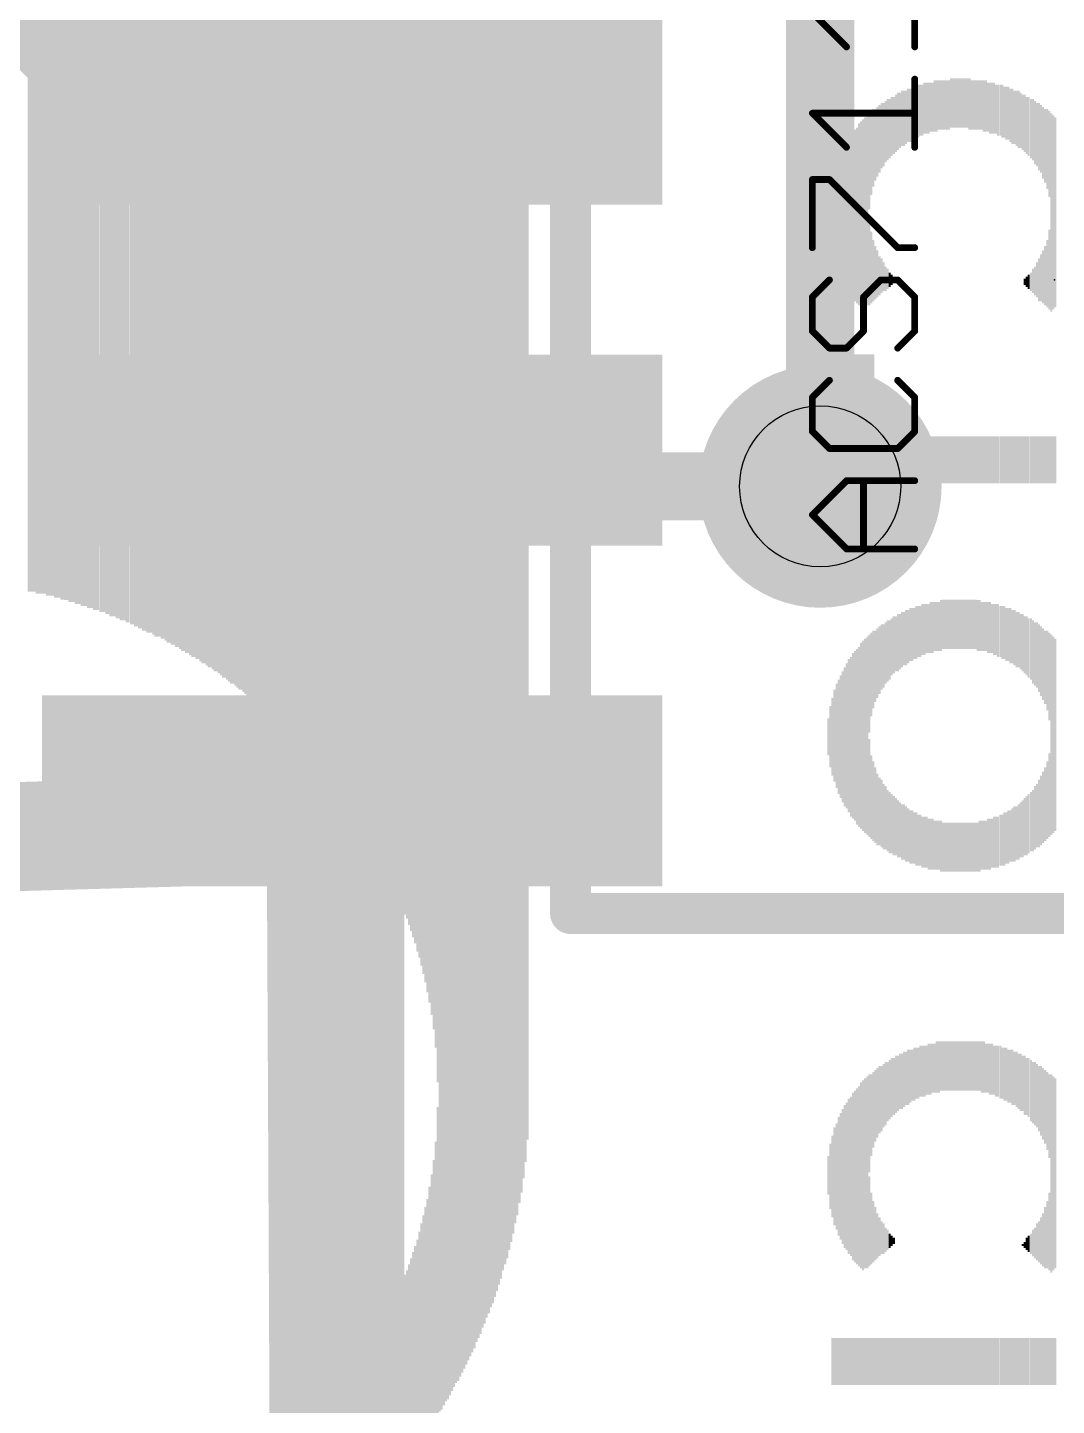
# Model space of a CAD drawing. Extents: x -7.5 to 53.1, y 33.1 to 75.6.
# Drawn here: x 35.02 to 38.85, y 43.56 to 48.7 of the extents above; entities that cross this region are included whole.
import ezdxf

# ---------------------------------------------------------------- set-up
doc = ezdxf.new("R2010")
doc.units = 0
for name, color, linetype in [('1', 22, 'CONTINUOUS'), ('16', 175, 'CONTINUOUS'), ('18', 82, 'CONTINUOUS'), ('21', 251, 'CONTINUOUS'), ('22', 2, 'CONTINUOUS'), ('23', 7, 'CONTINUOUS'), ('25', 253, 'CONTINUOUS'), ('29', 253, 'CONTINUOUS'), ('31', 253, 'CONTINUOUS'), ('44', 253, 'CONTINUOUS'), ('51', 53, 'CONTINUOUS')]:
    doc.layers.add(name, color=color, linetype=linetype)

# ---------------------------------------------------------------- blocks, each defined once
blk = doc.blocks.new('RECT')
blk.add_solid([(-0.5, -0.5), (0.5, -0.5), (-0.5, 0.5), (0.5, 0.5)])
blk = doc.blocks.new('ROUNDV')
at = {"const_width": 0.5}
blk.add_lwpolyline([(0, -0.25, 1), (0, 0.25, 1), (0, -0.25)], format="xyb", dxfattribs=at)

msp = doc.modelspace()

# ---------------------------------------------------------------- linework, layer by layer
at = {"layer": '1'}
for points, const_width in [([(36.297, 60.96), (36.297, 33.909)], 0.254), ([(35.56, 48.26), (34.62, 49.2)], 0.4064), ([(36.2298, 48.395), (36.0948, 48.26)], 0.4064), ([(36.0948, 48.26), (35.56, 48.26)], 0.4064), ([(36.3648, 46.99), (36.2298, 47.125)], 0.254), ([(37.973, 46.99), (36.3648, 46.99)], 0.254), ([(36.2298, 45.855), (36.2298, 45.72)], 0.4064), ([(36.2298, 45.855), (36.2218, 45.847)], 0.3048), ([(36.2298, 45.72), (31.75, 45.593)], 0.4064)]:
    msp.add_lwpolyline(points, dxfattribs=dict(at, const_width=const_width))
for points, const_width in [([(36.3016, 48.3232, 1), (36.158, 48.4668)], 0.2032), ([(35.56, 48.3616, 1), (35.56, 48.1584)], 0.2032), ([(35.4882, 48.1882, 1), (35.6318, 48.3318)], 0.2032), ([(36.023, 48.3318, 1), (36.1666, 48.1882)], 0.2032), ([(36.0948, 48.1584, 1), (36.0948, 48.3616)], 0.2032), ([(36.2747, 47.1699, 1), (36.1849, 47.0801)], 0.127), ([(36.3648, 47.0535, 1), (36.3648, 46.9265)], 0.127), ([(36.3199, 46.9451, 1), (36.4097, 47.0349)], 0.127), ([(37.973, 46.9265, 1), (37.973, 47.0535)], 0.127), ([(36.3314, 45.855, 1), (36.1282, 45.855)], 0.2032), ([(36.1679, 45.9009, 1), (36.2757, 45.7931)], 0.1524), ([(36.2837, 45.8011, 1), (36.1759, 45.9089)], 0.1524), ([(36.2327, 45.6184, 1), (36.2269, 45.8216)], 0.2032), ([(36.1282, 45.72, 1), (36.3314, 45.72)], 0.2032)]:
    msp.add_lwpolyline(points, format="xyb", dxfattribs=dict(at, const_width=const_width))
at = {"layer": '16'}
for points, const_width in [([(36.043, 60.779), (36.17, 33.982)], 0.4064), ([(37.973, 50.8), (37.973, 46.99)], 0.254)]:
    msp.add_lwpolyline(points, dxfattribs=dict(at, const_width=const_width))
at = {"layer": '16', "const_width": 0.127}
msp.add_lwpolyline([(37.9095, 46.99, 1), (38.0365, 46.99)], format="xyb", dxfattribs=at)
at = {"layer": '21', "const_width": 0.1524}
msp.add_lwpolyline([(37.043, 45.398), (40.649, 45.398)], dxfattribs=at)
at = {"layer": '21', "const_width": 0.0762}
msp.add_lwpolyline([(37.043, 45.4361, 1), (37.043, 45.3599)], format="xyb", dxfattribs=at)
at = {"layer": '23'}
msp.add_point((38.846, 47.76), dxfattribs=at)
at = {"layer": '25', "const_width": 0.0254}
for points in [[(38.3253, 48.6277), (38.3253, 48.8819)], [(38.0711, 48.6277), (37.944, 48.7548)], [(38.3253, 48.2535), (38.3253, 48.5077)], [(38.0711, 48.2535), (37.944, 48.3806)], [(37.944, 48.3806), (38.3253, 48.3806)], [(37.944, 47.8793), (37.944, 48.1335)], [(37.944, 48.1335), (38.0075, 48.1335)], [(38.0075, 48.1335), (38.2617, 47.8793)], [(38.2617, 47.8793), (38.3253, 47.8793)], [(38.0075, 47.7593), (37.944, 47.6958)], [(38.1346, 47.6958), (38.1982, 47.7593)], [(38.1982, 47.7593), (38.2617, 47.7593)], [(38.2617, 47.7593), (38.3253, 47.6958)], [(37.944, 47.6958), (37.944, 47.5687)], [(38.1346, 47.5687), (38.1346, 47.6958)], [(38.3253, 47.6958), (38.3253, 47.5687)], [(37.944, 47.5687), (38.0075, 47.5051)], [(38.0711, 47.5051), (38.1346, 47.5687)], [(38.3253, 47.5687), (38.2617, 47.5051)], [(38.0075, 47.5051), (38.0711, 47.5051)], [(38.0075, 47.3851), (37.944, 47.3216)], [(38.3253, 47.3216), (38.2617, 47.3851)], [(37.944, 47.3216), (37.944, 47.1945)], [(38.3253, 47.1945), (38.3253, 47.3216)], [(37.944, 47.1945), (38.0075, 47.1309)], [(38.2617, 47.1309), (38.3253, 47.1945)], [(38.0075, 47.1309), (38.2617, 47.1309)], [(37.944, 46.8838), (38.0711, 47.0109)], [(38.0711, 47.0109), (38.3253, 47.0109)], [(38.1346, 46.7567), (38.1346, 47.0109)], [(38.0711, 46.7567), (37.944, 46.8838)], [(38.3253, 46.7567), (38.0711, 46.7567)]]:
    msp.add_lwpolyline(points, dxfattribs=at)
at = {"layer": '25', "const_width": 0.0127}
for points in [[(38.0666, 48.6232, 1), (38.0756, 48.6322)], [(38.319, 48.6277, 1), (38.3316, 48.6277)], [(38.3316, 48.5077, 1), (38.319, 48.5077)], [(37.9485, 48.3851, 1), (37.9395, 48.3761)], [(37.944, 48.387, 1), (37.944, 48.3743)], [(38.3253, 48.3743, 1), (38.3253, 48.387)], [(38.0666, 48.249, 1), (38.0756, 48.258)], [(38.319, 48.2535, 1), (38.3316, 48.2535)], [(37.9503, 48.1335, 1), (37.9376, 48.1335)], [(37.944, 48.1399, 1), (37.944, 48.1272)], [(38.012, 48.138, 1), (38.003, 48.129)], [(38.0075, 48.1272, 1), (38.0075, 48.1399)], [(37.9376, 47.8793, 1), (37.9503, 47.8793)], [(38.2617, 47.8857, 1), (38.2617, 47.873)], [(38.2573, 47.8748, 1), (38.2662, 47.8838)], [(38.3253, 47.873, 1), (38.3253, 47.8857)], [(38.012, 47.7548, 1), (38.003, 47.7638)], [(38.1982, 47.7657, 1), (38.1982, 47.753)], [(38.2027, 47.7548, 1), (38.1937, 47.7638)], [(38.2662, 47.7638, 1), (38.2573, 47.7548)], [(38.2617, 47.753, 1), (38.2617, 47.7657)], [(37.9503, 47.6958, 1), (37.9376, 47.6958)], [(37.9395, 47.7003, 1), (37.9485, 47.6913)], [(38.1301, 47.7003, 1), (38.1391, 47.6913)], [(38.141, 47.6958, 1), (38.1283, 47.6958)], [(38.3316, 47.6958, 1), (38.319, 47.6958)], [(38.3208, 47.6913, 1), (38.3298, 47.7003)], [(37.9485, 47.5732, 1), (37.9395, 47.5642)], [(37.9376, 47.5687, 1), (37.9503, 47.5687)], [(38.1283, 47.5687, 1), (38.141, 47.5687)], [(38.1391, 47.5642, 1), (38.1301, 47.5732)], [(38.319, 47.5687, 1), (38.3316, 47.5687)], [(38.3298, 47.5642, 1), (38.3208, 47.5732)], [(38.0075, 47.5115, 1), (38.0075, 47.4988)], [(38.003, 47.5006, 1), (38.012, 47.5096)], [(38.0666, 47.5096, 1), (38.0756, 47.5006)], [(38.0711, 47.4988, 1), (38.0711, 47.5115)], [(38.2573, 47.5096, 1), (38.2662, 47.5006)], [(38.012, 47.3806, 1), (38.003, 47.3896)], [(38.2662, 47.3896, 1), (38.2573, 47.3806)], [(37.9503, 47.3216, 1), (37.9376, 47.3216)], [(37.9395, 47.3261, 1), (37.9485, 47.3171)], [(38.3316, 47.3216, 1), (38.319, 47.3216)], [(38.3208, 47.3171, 1), (38.3298, 47.3261)], [(37.9485, 47.1989, 1), (37.9395, 47.19)], [(37.9376, 47.1945, 1), (37.9503, 47.1945)], [(38.319, 47.1945, 1), (38.3316, 47.1945)], [(38.3298, 47.19, 1), (38.3208, 47.1989)], [(38.0075, 47.1373, 1), (38.0075, 47.1246)], [(38.003, 47.1264, 1), (38.012, 47.1354)], [(38.2573, 47.1354, 1), (38.2662, 47.1264)], [(38.2617, 47.1246, 1), (38.2617, 47.1373)], [(38.0711, 47.0173, 1), (38.0711, 47.0046)], [(38.0756, 47.0064, 1), (38.0666, 47.0154)], [(38.141, 47.0109, 1), (38.1283, 47.0109)], [(38.3253, 47.0046, 1), (38.3253, 47.0173)], [(37.9485, 46.8883, 1), (37.9395, 46.8793)], [(37.9395, 46.8883, 1), (37.9485, 46.8793)], [(38.0711, 46.763, 1), (38.0711, 46.7504)], [(38.0666, 46.7522, 1), (38.0756, 46.7612)], [(38.1283, 46.7567, 1), (38.141, 46.7567)], [(38.3253, 46.7504, 1), (38.3253, 46.763)]]:
    msp.add_lwpolyline(points, format="xyb", dxfattribs=at)
at = {"layer": '44'}
msp.add_circle((37.973, 46.99), 0.3, dxfattribs=at)
at = {"layer": '51', "const_width": 0.1524}
msp.add_lwpolyline([(37.043, 50.122), (37.043, 45.398)], dxfattribs=at)
at = {"layer": '51', "const_width": 0.0762}
msp.add_lwpolyline([(37.0049, 45.398, 1), (37.0811, 45.398)], format="xyb", dxfattribs=at)

# ---------------------------------------------------------------- block references
at = {"layer": '1', "xscale": 0.6096, "yscale": 2.2098, "rotation": 90}
for p in [(36.2298, 48.395), (36.2298, 47.125), (36.2298, 45.855)]:
    msp.add_blockref('RECT', p, dxfattribs=at)
at = {"layer": '18', "xscale": 0.9048, "yscale": 0.9048}
msp.add_blockref('ROUNDV', (37.973, 46.99), dxfattribs=at)
msp.add_blockref('ROUNDV', (37.973, 46.99), dxfattribs=at)
at = {"layer": '22', "yscale": 0.0076, "rotation": 270}
for p, xscale in [((35.0241, 50.198), 7.2009), ((35.0317, 50.198), 7.2009), ((35.0393, 50.198), 7.2009), ((35.0469, 50.198), 7.2009), ((35.0545, 50.1904), 7.2009), ((35.0622, 50.1904), 7.2009), ((35.0698, 50.1904), 7.2009), ((35.0774, 50.1904), 7.2009), ((35.085, 50.1904), 7.2009), ((35.0926, 50.1828), 7.2009), ((35.1003, 50.1828), 7.2009), ((35.1079, 50.1828), 7.2009), ((35.1155, 50.1828), 7.2009), ((35.1231, 50.1752), 7.2009), ((35.1307, 50.1752), 7.2009), ((35.1384, 50.1752), 7.2009), ((35.146, 50.1714), 7.2085), ((35.1536, 50.1714), 7.2085), ((35.1612, 50.1675), 7.2009), ((35.1688, 50.1675), 7.2009), ((35.1765, 50.1637), 7.2085), ((35.1841, 50.1637), 7.2085), ((35.1917, 50.1599), 7.2009), ((35.1993, 50.1561), 7.2085), ((35.2069, 50.1561), 7.2085), ((35.2146, 50.1561), 7.2085), ((35.2222, 50.1485), 7.2085), ((35.2298, 50.1485), 7.2085), ((35.2374, 50.1485), 7.2085), ((35.245, 50.1409), 7.2085), ((35.2527, 50.1409), 7.2085), ((35.2603, 50.1409), 7.2085), ((35.2679, 50.1371), 7.2161), ((35.2755, 50.1333), 7.2085), ((35.2831, 50.1333), 7.2085), ((35.2908, 50.1294), 7.2161), ((35.2984, 50.1256), 7.2085), ((35.306, 50.1256), 7.2085), ((35.3136, 50.1218), 7.2161), ((35.3212, 50.118), 7.2085), ((35.3289, 50.1142), 7.2161), ((35.3365, 50.1142), 7.2161), ((35.3441, 50.1104), 7.2085), ((35.3517, 50.1066), 7.2161), ((35.3593, 50.1066), 7.2161), ((35.367, 50.099), 7.2161), ((35.3746, 50.099), 7.2161), ((35.3822, 50.099), 7.2161), ((35.3898, 50.0913), 7.2161), ((35.3974, 50.0913), 7.2161), ((35.4051, 50.0875), 7.2238), ((35.4127, 50.0837), 7.2161), ((35.4203, 50.0799), 7.2238), ((35.4279, 50.0799), 7.2238), ((35.4355, 50.0723), 7.2238), ((35.4432, 50.0723), 7.2238), ((35.4508, 50.0647), 7.2238), ((35.4584, 50.0647), 7.2238), ((35.466, 50.0609), 7.2314), ((35.4736, 50.0571), 7.2238), ((35.4813, 50.0571), 7.2238), ((35.4889, 50.0494), 7.2238), ((35.4965, 50.0456), 7.2314), ((35.5041, 50.0418), 7.2238), ((35.5117, 50.0418), 7.2238), ((35.5194, 50.038), 7.2314), ((35.527, 50.0342), 7.2238), ((35.5346, 50.0304), 7.2314), ((35.5422, 50.0228), 7.2314), ((35.5498, 50.0228), 7.2314), ((35.5575, 50.0151), 7.2314), ((35.5651, 50.0151), 7.2314), ((35.5727, 50.0113), 7.239), ((35.5803, 50.0075), 7.2314), ((35.5879, 50.0037), 7.239), ((35.5956, 49.9961), 7.239), ((35.6032, 49.9961), 7.239), ((35.6108, 49.9885), 7.239), ((35.6184, 49.9885), 7.239), ((35.626, 49.9809), 7.239), ((35.6337, 49.977), 7.2466), ((35.6413, 49.9732), 7.239), ((35.6489, 49.9694), 7.2466), ((35.6565, 49.9656), 7.239), ((35.6641, 49.9618), 7.2466), ((35.6718, 49.9542), 7.2466), ((35.6794, 49.9542), 7.2466), ((35.687, 49.9466), 7.2466), ((35.6946, 49.9428), 7.2542), ((35.7022, 49.9389), 7.2466), ((35.7099, 49.9313), 7.2466), ((35.7175, 49.9275), 7.2542), ((35.7251, 49.9237), 7.2466), ((35.7327, 49.9199), 7.2542), ((35.7403, 49.9123), 7.2542), ((35.748, 49.9085), 7.2619), ((35.7556, 49.9047), 7.2542), ((35.7632, 49.897), 7.2542), ((35.7708, 49.8932), 7.2619), ((35.7784, 49.8856), 7.2619), ((35.7861, 49.8856), 7.2619), ((35.7937, 49.878), 7.2619), ((35.8013, 49.8704), 7.2619), ((35.8089, 49.8666), 7.2695), ((35.8165, 49.8627), 7.2619), ((35.8242, 49.8589), 7.2695), ((35.8318, 49.8513), 7.2695), ((35.8394, 49.8437), 7.2695), ((35.847, 49.8399), 7.2771), ((35.8546, 49.8361), 7.2695), ((35.8623, 49.8285), 7.2695), ((35.8699, 49.8246), 7.2771), ((35.8775, 49.817), 7.2771), ((35.8851, 49.8094), 7.2771), ((35.8927, 49.8056), 7.2847), ((35.9004, 49.798), 7.2847), ((35.908, 49.7942), 7.2771), ((35.9156, 49.7904), 7.2847), ((35.9232, 49.7827), 7.2847), ((35.9308, 49.7751), 7.2847), ((35.9385, 49.7713), 7.2923), ((35.9461, 49.7637), 7.2923), ((35.9537, 49.7561), 7.2923), ((35.9613, 49.7523), 7.3), ((35.9689, 49.7446), 7.3), ((35.9766, 49.737), 7.3), ((35.9842, 49.7294), 7.3), ((35.9918, 49.7218), 7.3), ((35.9994, 49.718), 7.3076), ((36.007, 49.7103), 7.3076), ((36.0147, 49.7027), 7.3076), ((36.0223, 49.6951), 7.3076), ((36.0299, 49.6913), 7.3152), ((36.0375, 49.6837), 7.3152), ((36.0451, 49.6761), 7.3152), ((36.0528, 49.6684), 7.3152), ((36.0604, 49.6608), 7.3152), ((36.068, 49.6532), 7.3304), ((36.0756, 49.6456), 7.3304), ((36.0832, 49.638), 7.3304), ((36.0909, 49.6303), 7.3304), ((36.0985, 49.6227), 7.3304), ((36.1061, 49.6113), 7.3381), ((36.1137, 49.6037), 7.3381), ((36.1213, 49.5999), 7.3457), ((36.129, 49.5922), 7.3457), ((36.1366, 49.5846), 7.3457), ((36.1442, 49.5732), 7.3533), ((36.1518, 49.5656), 7.3533), ((36.1594, 49.5579), 7.3533), ((36.1671, 49.5465), 7.3609), ((36.1747, 49.5389), 7.3609), ((36.1823, 49.5313), 7.3609), ((36.1899, 49.5198), 7.3685), ((36.1975, 49.5122), 7.3685), ((36.2052, 49.5046), 7.3685), ((36.2128, 49.4932), 7.3762), ((36.2204, 49.4856), 7.3762), ((36.228, 49.4741), 7.3838), ((36.2356, 49.4665), 7.3838), ((36.2433, 49.4551), 7.3914), ((36.2509, 49.4475), 7.3914), ((36.2585, 49.436), 7.399), ((36.2661, 49.4246), 7.4066), ((36.2737, 49.417), 7.4066), ((36.2814, 49.4055), 7.4143), ((36.289, 49.3941), 7.4219), ((36.2966, 49.3865), 7.4219), ((36.3042, 49.3751), 7.4295), ((36.3118, 49.3636), 7.4371), ((36.3195, 49.3522), 7.4447), ((36.3271, 49.337), 7.4447), ((36.3347, 49.3255), 7.4524), ((36.3423, 49.3179), 7.4524), ((36.3499, 49.3027), 7.4676), ((36.3576, 49.2912), 7.4752), ((36.3652, 49.2798), 7.4828), ((36.3728, 49.2646), 7.4828), ((36.3804, 49.2531), 7.4905), ((36.388, 49.2417), 7.4981), ((36.3957, 49.2265), 7.5133), ((36.4033, 49.2112), 7.5133), ((36.4109, 49.1998), 7.5209), ((36.4185, 49.1846), 7.5362), ((36.4261, 49.1693), 7.5514), ((36.4338, 49.1541), 7.5514), ((36.4414, 49.1388), 7.5667), ((36.449, 49.1236), 7.5819), ((36.4566, 49.1046), 7.5895), ((36.4642, 49.0893), 7.6048), ((36.4719, 49.0665), 7.62), ((36.4795, 49.0512), 7.6352), ((36.4871, 49.0284), 7.6505), ((36.4947, 49.0093), 7.6733), ((36.5023, 48.9903), 7.6962), ((36.51, 48.9636), 7.7191), ((36.5176, 48.9407), 7.7495), ((36.5252, 48.9102), 7.78), ((36.5328, 48.876), 7.8181), ((36.5404, 48.8379), 7.8791), ((36.5481, 48.7655), 7.9934), ((36.5557, 48.1482), 9.2126), ((36.5633, 48.1444), 9.1897), ((36.5709, 48.1482), 9.1669), ((36.5785, 48.1482), 9.1364), ((36.5862, 48.1444), 9.1135), ((36.5938, 48.1444), 9.083), ((36.6014, 48.1444), 9.0526), ((36.609, 48.1482), 9.0297), ((36.6166, 48.1482), 8.9992), ((36.6243, 48.1444), 8.9764), ((36.6319, 48.1444), 8.9459), ((36.6395, 48.1444), 8.9154), ((36.6471, 48.1444), 8.8849), ((36.6547, 48.1444), 8.8544), ((36.6624, 48.1444), 8.824), ((36.67, 48.1444), 8.7935), ((36.6776, 48.1444), 8.763), ((36.6852, 48.1444), 8.7325), ((36.6928, 48.1482), 8.6944), ((36.7005, 48.1444), 8.6563), ((36.7081, 48.1444), 8.6258), ((36.7157, 48.1482), 8.5877), ((36.7233, 48.1444), 8.5496), ((36.7309, 48.1482), 8.5115), ((36.7386, 48.1444), 8.4734), ((36.7462, 48.1444), 8.4277), ((36.7538, 48.1444), 8.3972), ((36.7614, 48.1444), 8.3515), ((36.769, 48.1444), 8.3058), ((36.7767, 48.1444), 8.2601), ((36.7843, 48.1444), 8.2144), ((36.7919, 48.1482), 8.161), ((36.7995, 48.1444), 8.1077), ((36.8071, 48.1444), 8.062), ((36.8148, 48.1444), 8.001), ((36.8224, 48.1444), 7.94), ((36.83, 48.1444), 7.8791), ((36.8376, 48.1444), 7.8029), ((36.8452, 48.1406), 7.7343), ((36.8529, 48.1444), 7.6505), ((36.8605, 48.1406), 7.5667), ((36.8681, 48.1406), 7.46), ((36.8757, 48.1368), 7.3304), ((36.8833, 48.133), 7.1552), ((38.3159, 48.3807), 0.1981), ((38.3235, 48.3807), 0.1981), ((38.3311, 48.3845), 0.1905), ((38.3388, 48.3883), 0.1981), ((38.3464, 48.3921), 0.1905), ((38.354, 48.3921), 0.1905), ((38.3616, 48.3997), 0.1905), ((38.3692, 48.3997), 0.1905), ((38.3769, 48.3997), 0.1905), ((38.3845, 48.4035), 0.1829), ((38.3921, 48.4035), 0.1829), ((38.3997, 48.4073), 0.1905), ((38.4073, 48.4073), 0.1905), ((38.415, 48.4111), 0.1829), ((38.4226, 48.4111), 0.1829), ((38.4302, 48.4111), 0.1829), ((38.4378, 48.4111), 0.1829), ((38.4454, 48.4111), 0.1829), ((38.4531, 48.4111), 0.1829), ((38.4607, 48.4188), 0.1829), ((38.4683, 48.4188), 0.1829), ((38.4759, 48.4188), 0.1829), ((38.4835, 48.4188), 0.1829), ((38.4912, 48.4188), 0.1829), ((38.4988, 48.4188), 0.1829), ((38.5064, 48.4188), 0.1829), ((38.514, 48.4188), 0.1829), ((38.5216, 48.4188), 0.1829), ((38.5293, 48.4149), 0.1905), ((38.5369, 48.4111), 0.1829), ((38.5445, 48.4111), 0.1829), ((38.5521, 48.4111), 0.1829), ((38.5597, 48.4111), 0.1829), ((38.5674, 48.4111), 0.1829), ((38.575, 48.4111), 0.1829), ((38.5826, 48.4073), 0.1905), ((38.5902, 48.4073), 0.1905), ((38.5978, 48.4035), 0.1829), ((38.6055, 48.3997), 0.1905), ((38.6131, 48.3997), 0.1905), ((38.6207, 48.3997), 0.1905), ((38.6283, 48.3959), 0.1829), ((38.6359, 48.3921), 0.1905), ((38.6436, 48.3921), 0.1905), ((38.6512, 48.3883), 0.1981), ((38.6588, 48.3845), 0.1905), ((38.6664, 48.3807), 0.1981), ((38.674, 48.3807), 0.1981), ((38.2168, 48.3121), 0.2286), ((38.2245, 48.3197), 0.2286), ((38.2321, 48.3235), 0.221), ((38.2397, 48.3311), 0.221), ((38.2473, 48.3349), 0.2134), ((38.2549, 48.3426), 0.2134), ((38.2626, 48.3502), 0.2134), ((38.2702, 48.354), 0.2057), ((38.2778, 48.3616), 0.2057), ((38.2854, 48.3616), 0.2057), ((38.293, 48.3654), 0.1981), ((38.3007, 48.373), 0.1981), ((38.3083, 48.373), 0.1981), ((38.6817, 48.373), 0.1981), ((38.6893, 48.3692), 0.2057), ((38.6969, 48.3654), 0.1981), ((38.7045, 48.3616), 0.2057), ((38.7121, 48.3578), 0.2134), ((38.7198, 48.354), 0.2057), ((38.7274, 48.3464), 0.2057), ((38.735, 48.3426), 0.2134), ((38.7426, 48.3349), 0.2134), ((38.7502, 48.3311), 0.221), ((38.7579, 48.3235), 0.221), ((38.7655, 48.3197), 0.2286), ((38.7731, 48.3083), 0.2362), ((38.1483, 48.0187), 0.7087), ((38.1559, 48.2016), 0.3581), ((38.1635, 48.2321), 0.3124), ((38.1711, 48.2511), 0.2896), ((38.1787, 48.2625), 0.2667), ((38.1864, 48.274), 0.2591), ((38.194, 48.2854), 0.2515), ((38.2016, 48.2968), 0.2438), ((38.2092, 48.3006), 0.2362), ((38.7807, 48.3006), 0.2362), ((38.7883, 48.293), 0.2515), ((38.796, 48.2854), 0.2515), ((38.8036, 48.2702), 0.2667), ((38.8112, 48.2587), 0.2743), ((38.8188, 48.2473), 0.2972), ((38.8264, 48.2283), 0.32), ((38.8341, 48.0111), 0.7391), ((38.8417, 48.0111), 0.7239), ((38.1102, 47.9997), 0.6553), ((38.1178, 48.0035), 0.6782), ((38.1254, 48.0035), 0.6934), ((38.133, 48.0035), 0.7087), ((38.1406, 48.0111), 0.7087), ((38.8493, 48.0111), 0.7087), ((38.0721, 47.9997), 0.5486), ((38.0797, 47.9997), 0.5791), ((38.0873, 47.9997), 0.5944), ((38.0949, 48.0035), 0.6172), ((38.1025, 47.9997), 0.6401), ((38.0416, 48.0035), 0.4343), ((38.0492, 47.9997), 0.4724), ((38.0568, 47.9997), 0.5029), ((38.0644, 48.0035), 0.5258), ((38.0263, 48.0035), 0.3581), ((38.034, 47.9997), 0.3962), ((38.0111, 47.9997), 0.2438), ((38.0187, 47.9997), 0.3048), ((38.0035, 48.0035), 0.1448), ((38.1559, 47.832), 0.3353), ((38.1635, 47.8053), 0.2667), ((38.8264, 47.7977), 0.2972), ((38.1711, 47.7939), 0.2286), ((38.1787, 47.7863), 0.1981), ((38.1864, 47.7825), 0.1753), ((38.8036, 47.7711), 0.1981), ((38.8112, 47.7749), 0.221), ((38.8188, 47.7825), 0.2515), ((38.194, 47.7749), 0.1448), ((38.2016, 47.7749), 0.1295), ((38.2092, 47.7711), 0.1067), ((38.2168, 47.7634), 0.0914), ((38.7731, 47.7558), 0.1067), ((38.7807, 47.7596), 0.1295), ((38.7883, 47.7596), 0.16), ((38.796, 47.7672), 0.1753), ((38.2245, 47.7634), 0.0762), ((38.2321, 47.7596), 0.0533), ((38.2397, 47.7596), 0.0381), ((38.2473, 47.7596), 0.0229), ((38.2549, 47.7596), 0.0076), ((38.735, 47.752), 0.0229), ((38.7426, 47.752), 0.0381), ((38.7502, 47.752), 0.0533), ((38.7579, 47.752), 0.0686), ((38.7655, 47.7558), 0.0914), ((38.0187, 47.0891), 0.7849), ((38.0263, 47.0891), 0.7849), ((38.034, 47.0891), 0.7849), ((38.0416, 47.0891), 0.7849), ((38.0492, 47.0891), 0.7849), ((38.0568, 47.0891), 0.7849), ((38.0644, 47.0891), 0.7849), ((38.0721, 47.0891), 0.7849), ((38.0797, 47.0891), 0.7849), ((38.0873, 47.0891), 0.7849), ((38.0949, 47.0891), 0.7849), ((38.1025, 47.0891), 0.7849), ((38.1102, 47.0891), 0.7849), ((38.1178, 47.0891), 0.7849), ((38.1254, 47.0891), 0.7849), ((38.133, 47.0891), 0.7849), ((38.1406, 47.0891), 0.7849), ((38.1483, 47.0891), 0.7849), ((38.1559, 47.0891), 0.7849), ((38.1635, 47.0891), 0.7849), ((38.1711, 47.0891), 0.7849), ((38.1787, 47.0891), 0.1753), ((38.1864, 47.0891), 0.1753), ((38.194, 47.0891), 0.1753), ((38.2016, 47.0891), 0.1753), ((38.2092, 47.0891), 0.1753), ((38.2168, 47.0891), 0.1753), ((38.2245, 47.0891), 0.1753), ((38.2321, 47.0891), 0.1753), ((38.2397, 47.0891), 0.1753), ((38.2473, 47.0891), 0.1753), ((38.2549, 47.0891), 0.1753), ((38.2626, 47.0891), 0.1753), ((38.2702, 47.0891), 0.1753), ((38.2778, 47.0891), 0.1753), ((38.2854, 47.0891), 0.1753), ((38.293, 47.0891), 0.1753), ((38.3007, 47.0891), 0.1753), ((38.3083, 47.0891), 0.1753), ((38.3159, 47.0891), 0.1753), ((38.3235, 47.0891), 0.1753), ((38.3311, 47.0891), 0.1753), ((38.3388, 47.0891), 0.1753), ((38.3464, 47.0891), 0.1753), ((38.354, 47.0891), 0.1753), ((38.3616, 47.0891), 0.1753), ((38.3692, 47.0891), 0.1753), ((38.3769, 47.0891), 0.1753), ((38.3845, 47.0891), 0.1753), ((38.3921, 47.0891), 0.1753), ((38.3997, 47.0891), 0.1753), ((38.4073, 47.0891), 0.1753), ((38.415, 47.0891), 0.1753), ((38.4226, 47.0891), 0.1753), ((38.4302, 47.0891), 0.1753), ((38.4378, 47.0891), 0.1753), ((38.4454, 47.0891), 0.1753), ((38.4531, 47.0891), 0.1753), ((38.4607, 47.0891), 0.1753), ((38.4683, 47.0891), 0.1753), ((38.4759, 47.0891), 0.1753), ((38.4835, 47.0891), 0.1753), ((38.4912, 47.0891), 0.1753), ((38.4988, 47.0891), 0.1753), ((38.5064, 47.0891), 0.1753), ((38.514, 47.0891), 0.1753), ((38.5216, 47.0891), 0.1753), ((38.5293, 47.0891), 0.1753), ((38.5369, 47.0891), 0.1753), ((38.5445, 47.0891), 0.1753), ((38.5521, 47.0891), 0.1753), ((38.5597, 47.0891), 0.1753), ((38.5674, 47.0891), 0.1753), ((38.575, 47.0891), 0.1753), ((38.5826, 47.0891), 0.1753), ((38.5902, 47.0891), 0.1753), ((38.5978, 47.0891), 0.1753), ((38.6055, 47.0891), 0.1753), ((38.6131, 47.0891), 0.1753), ((38.6207, 47.0891), 0.1753), ((38.6283, 47.0891), 0.1753), ((38.6359, 47.0891), 0.1753), ((38.6436, 47.0891), 0.1753), ((38.6512, 47.0891), 0.1753), ((38.6588, 47.0891), 0.1753), ((38.6664, 47.0891), 0.1753), ((38.674, 47.0891), 0.1753), ((38.6817, 47.0891), 0.1753), ((38.6893, 47.0891), 0.1753), ((38.6969, 47.0891), 0.1753), ((38.7045, 47.0891), 0.1753), ((38.7121, 47.0891), 0.1753), ((38.7198, 47.0891), 0.1753), ((38.7274, 47.0891), 0.1753), ((38.735, 47.0891), 0.1753), ((38.7426, 47.0891), 0.1753), ((38.7502, 47.0891), 0.1753), ((38.7579, 47.0891), 0.1753), ((38.7655, 47.0891), 0.1753), ((38.7731, 47.0891), 0.1753), ((38.7807, 47.0891), 0.1753), ((38.7883, 47.0891), 0.1753), ((38.796, 47.0891), 0.1753), ((38.8036, 47.0891), 0.1753), ((38.8112, 47.0891), 0.1753), ((38.8188, 47.0891), 0.1753), ((38.8264, 47.0891), 0.1753), ((38.8341, 47.0891), 0.1753), ((38.8417, 47.0891), 0.1753), ((38.8493, 47.0891), 0.1753), ((38.293, 46.4261), 0.2057), ((38.3007, 46.4299), 0.1981), ((38.3083, 46.4376), 0.1981), ((38.3159, 46.4376), 0.1981), ((38.3235, 46.4414), 0.1905), ((38.3311, 46.4452), 0.1981), ((38.3388, 46.449), 0.1905), ((38.3464, 46.449), 0.1905), ((38.354, 46.4566), 0.1905), ((38.3616, 46.4566), 0.1905), ((38.3692, 46.4604), 0.1829), ((38.3769, 46.4604), 0.1829), ((38.3845, 46.4642), 0.1905), ((38.3921, 46.4642), 0.1905), ((38.3997, 46.468), 0.1829), ((38.4073, 46.468), 0.1829), ((38.415, 46.468), 0.1829), ((38.4226, 46.4718), 0.1905), ((38.4302, 46.4757), 0.1829), ((38.4378, 46.4757), 0.1829), ((38.4454, 46.4757), 0.1829), ((38.4531, 46.4757), 0.1829), ((38.4607, 46.4757), 0.1829), ((38.4683, 46.4757), 0.1829), ((38.4759, 46.4757), 0.1829), ((38.4835, 46.4757), 0.1829), ((38.4912, 46.4757), 0.1829), ((38.4988, 46.4757), 0.1829), ((38.5064, 46.4757), 0.1829), ((38.514, 46.4757), 0.1829), ((38.5216, 46.4757), 0.1829), ((38.5293, 46.4757), 0.1829), ((38.5369, 46.4757), 0.1829), ((38.5445, 46.4757), 0.1829), ((38.5521, 46.4757), 0.1829), ((38.5597, 46.4718), 0.1905), ((38.5674, 46.4718), 0.1905), ((38.575, 46.468), 0.1829), ((38.5826, 46.468), 0.1829), ((38.5902, 46.468), 0.1829), ((38.5978, 46.4642), 0.1905), ((38.6055, 46.4642), 0.1905), ((38.6131, 46.4604), 0.1829), ((38.6207, 46.4566), 0.1905), ((38.6283, 46.4566), 0.1905), ((38.6359, 46.4528), 0.1981), ((38.6436, 46.449), 0.1905), ((38.6512, 46.4452), 0.1981), ((38.6588, 46.4452), 0.1981), ((38.6664, 46.4376), 0.1981), ((38.674, 46.4376), 0.1981), ((38.6817, 46.4337), 0.2057), ((38.6893, 46.4299), 0.1981), ((38.6969, 46.4261), 0.2057), ((38.2016, 46.3537), 0.2438), ((38.2092, 46.3575), 0.2362), ((38.2168, 46.369), 0.2286), ((38.2245, 46.3766), 0.2286), ((38.2321, 46.3804), 0.221), ((38.2397, 46.3918), 0.2134), ((38.2473, 46.3995), 0.2134), ((38.2549, 46.4033), 0.2057), ((38.2626, 46.4071), 0.2134), ((38.2702, 46.4109), 0.2057), ((38.2778, 46.4185), 0.2057), ((38.2854, 46.4223), 0.1981), ((38.7045, 46.4185), 0.2057), ((38.7121, 46.4185), 0.2057), ((38.7198, 46.4109), 0.2057), ((38.7274, 46.4071), 0.2134), ((38.735, 46.3995), 0.2134), ((38.7426, 46.3956), 0.221), ((38.7502, 46.388), 0.221), ((38.7579, 46.3842), 0.2286), ((38.7655, 46.3728), 0.2362), ((38.7731, 46.3652), 0.2362), ((38.7807, 46.3614), 0.2438), ((38.7883, 46.3499), 0.2515), ((38.1406, 46.0604), 0.7239), ((38.1483, 46.0604), 0.7391), ((38.1559, 46.2547), 0.3658), ((38.1635, 46.289), 0.3124), ((38.1711, 46.308), 0.2896), ((38.1787, 46.3194), 0.2667), ((38.1864, 46.3309), 0.2591), ((38.194, 46.3423), 0.2515), ((38.796, 46.3385), 0.2591), ((38.8036, 46.3271), 0.2667), ((38.8112, 46.3156), 0.2743), ((38.8188, 46.3042), 0.2972), ((38.8264, 46.2813), 0.3277), ((38.8341, 46.0642), 0.7468), ((38.8417, 46.0642), 0.7315), ((38.8493, 46.0642), 0.7163), ((38.1025, 46.0604), 0.6325), ((38.1102, 46.0566), 0.6553), ((38.1178, 46.0566), 0.6706), ((38.1254, 46.0604), 0.6934), ((38.133, 46.0604), 0.7087), ((38.0721, 46.0604), 0.541), ((38.0797, 46.0604), 0.5715), ((38.0873, 46.0566), 0.5944), ((38.0949, 46.0604), 0.6172), ((38.0416, 46.0566), 0.4267), ((38.0492, 46.0566), 0.4572), ((38.0568, 46.0566), 0.4877), ((38.0644, 46.0566), 0.5182), ((38.0263, 46.0604), 0.3429), ((38.034, 46.0604), 0.3886), ((38.0111, 46.0566), 0.2286), ((38.0187, 46.0566), 0.2896), ((38.0035, 46.0566), 0.1372), ((38.1559, 45.8661), 0.3658), ((38.1635, 45.8318), 0.3124), ((38.1711, 45.8165), 0.2972), ((38.8188, 45.8203), 0.2896), ((38.8264, 45.8394), 0.3124), ((38.1787, 45.8013), 0.2819), ((38.1864, 45.786), 0.2667), ((38.796, 45.7822), 0.2591), ((38.8036, 45.7937), 0.2667), ((38.8112, 45.8051), 0.2743), ((38.194, 45.7784), 0.2515), ((38.2016, 45.7708), 0.2515), ((38.2092, 45.7594), 0.2438), ((38.2168, 45.7556), 0.2362), ((38.2245, 45.7441), 0.2286), ((38.7655, 45.7441), 0.2286), ((38.7731, 45.7556), 0.2362), ((38.7807, 45.7632), 0.2362), ((38.7883, 45.7708), 0.2515), ((38.2321, 45.7365), 0.2286), ((38.2397, 45.7327), 0.221), ((38.2473, 45.7251), 0.221), ((38.2549, 45.7213), 0.2134), ((38.2626, 45.7137), 0.2134), ((38.2702, 45.7098), 0.2057), ((38.7198, 45.7098), 0.2057), ((38.7274, 45.7137), 0.2134), ((38.735, 45.7213), 0.2134), ((38.7426, 45.7251), 0.221), ((38.7502, 45.7327), 0.221), ((38.7579, 45.7403), 0.221), ((38.2778, 45.7022), 0.2057), ((38.2854, 45.7022), 0.2057), ((38.293, 45.6946), 0.2057), ((38.3007, 45.6908), 0.1981), ((38.3083, 45.6832), 0.1981), ((38.3159, 45.6832), 0.1981), ((38.3235, 45.6794), 0.1905), ((38.3311, 45.6756), 0.1981), ((38.3388, 45.6717), 0.1905), ((38.3464, 45.6717), 0.1905), ((38.354, 45.6641), 0.1905), ((38.3616, 45.6641), 0.1905), ((38.3692, 45.6641), 0.1905), ((38.6207, 45.6641), 0.1905), ((38.6283, 45.6641), 0.1905), ((38.6359, 45.6641), 0.1905), ((38.6436, 45.6717), 0.1905), ((38.6512, 45.6717), 0.1905), ((38.6588, 45.6756), 0.1981), ((38.6664, 45.6794), 0.1905), ((38.674, 45.6832), 0.1981), ((38.6817, 45.687), 0.1905), ((38.6893, 45.6908), 0.1981), ((38.6969, 45.6946), 0.2057), ((38.7045, 45.6984), 0.1981), ((38.7121, 45.7022), 0.2057), ((38.3769, 45.6565), 0.1905), ((38.3845, 45.6565), 0.1905), ((38.3921, 45.6565), 0.1905), ((38.3997, 45.6527), 0.1829), ((38.4073, 45.6527), 0.1829), ((38.415, 45.6527), 0.1829), ((38.4226, 45.6489), 0.1905), ((38.4302, 45.6451), 0.1829), ((38.4378, 45.6451), 0.1829), ((38.4454, 45.6451), 0.1829), ((38.4531, 45.6451), 0.1829), ((38.4607, 45.6451), 0.1829), ((38.4683, 45.6451), 0.1829), ((38.4759, 45.6451), 0.1829), ((38.4835, 45.6451), 0.1829), ((38.4912, 45.6451), 0.1829), ((38.4988, 45.6451), 0.1829), ((38.5064, 45.6451), 0.1829), ((38.514, 45.6451), 0.1829), ((38.5216, 45.6451), 0.1829), ((38.5293, 45.6451), 0.1829), ((38.5369, 45.6451), 0.1829), ((38.5445, 45.6451), 0.1829), ((38.5521, 45.6451), 0.1829), ((38.5597, 45.6451), 0.1829), ((38.5674, 45.6489), 0.1905), ((38.575, 45.6527), 0.1829), ((38.5826, 45.6527), 0.1829), ((38.5902, 45.6527), 0.1829), ((38.5978, 45.6565), 0.1905), ((38.6055, 45.6565), 0.1905), ((38.6131, 45.6603), 0.1829), ((38.2854, 44.7802), 0.2057), ((38.293, 44.784), 0.1981), ((38.3007, 44.7878), 0.2057), ((38.3083, 44.7916), 0.1981), ((38.3159, 44.7954), 0.1905), ((38.3235, 44.7993), 0.1981), ((38.3311, 44.8031), 0.1905), ((38.3388, 44.8031), 0.1905), ((38.3464, 44.8107), 0.1905), ((38.354, 44.8107), 0.1905), ((38.3616, 44.8107), 0.1905), ((38.3692, 44.8145), 0.1829), ((38.3769, 44.8183), 0.1905), ((38.3845, 44.8183), 0.1905), ((38.3921, 44.8221), 0.1829), ((38.3997, 44.8221), 0.1829), ((38.4073, 44.8259), 0.1905), ((38.415, 44.8259), 0.1905), ((38.4226, 44.8297), 0.1829), ((38.4302, 44.8297), 0.1829), ((38.4378, 44.8297), 0.1829), ((38.4454, 44.8297), 0.1829), ((38.4531, 44.8297), 0.1829), ((38.4607, 44.8297), 0.1829), ((38.4683, 44.8297), 0.1829), ((38.4759, 44.8297), 0.1829), ((38.4835, 44.8297), 0.1829), ((38.4912, 44.8297), 0.1829), ((38.4988, 44.8297), 0.1829), ((38.5064, 44.8297), 0.1829), ((38.514, 44.8297), 0.1829), ((38.5216, 44.8297), 0.1829), ((38.5293, 44.8297), 0.1829), ((38.5369, 44.8297), 0.1829), ((38.5445, 44.8297), 0.1829), ((38.5521, 44.8297), 0.1829), ((38.5597, 44.8297), 0.1829), ((38.5674, 44.8297), 0.1829), ((38.575, 44.8259), 0.1905), ((38.5826, 44.8259), 0.1905), ((38.5902, 44.8221), 0.1829), ((38.5978, 44.8221), 0.1829), ((38.6055, 44.8183), 0.1905), ((38.6131, 44.8183), 0.1905), ((38.6207, 44.8145), 0.1829), ((38.6283, 44.8107), 0.1905), ((38.6359, 44.8107), 0.1905), ((38.6436, 44.8069), 0.1981), ((38.6512, 44.8031), 0.1905), ((38.6588, 44.7993), 0.1981), ((38.6664, 44.7993), 0.1981), ((38.674, 44.7916), 0.1981), ((38.6817, 44.7916), 0.1981), ((38.6893, 44.7878), 0.2057), ((38.6969, 44.784), 0.1981), ((38.7045, 44.7802), 0.2057), ((38.194, 44.704), 0.2515), ((38.2016, 44.7078), 0.2438), ((38.2092, 44.7192), 0.2362), ((38.2168, 44.7269), 0.2362), ((38.2245, 44.7345), 0.221), ((38.2321, 44.7421), 0.221), ((38.2397, 44.7497), 0.221), ((38.2473, 44.7535), 0.2134), ((38.2549, 44.7612), 0.2134), ((38.2626, 44.765), 0.2057), ((38.2702, 44.7726), 0.2057), ((38.2778, 44.7726), 0.2057), ((38.7121, 44.7726), 0.2057), ((38.7198, 44.7688), 0.2134), ((38.7274, 44.765), 0.2057), ((38.735, 44.7573), 0.221), ((38.7426, 44.7535), 0.2134), ((38.7502, 44.7497), 0.221), ((38.7579, 44.7383), 0.2286), ((38.7655, 44.7307), 0.2286), ((38.7731, 44.7269), 0.2362), ((38.7807, 44.7192), 0.2362), ((38.7883, 44.7078), 0.2438), ((38.796, 44.7002), 0.2591), ((38.1406, 44.4297), 0.7087), ((38.1483, 44.4335), 0.7163), ((38.1559, 44.6164), 0.3658), ((38.1635, 44.6469), 0.3048), ((38.1711, 44.6659), 0.2819), ((38.1787, 44.6811), 0.2667), ((38.1864, 44.6926), 0.2591), ((38.8036, 44.6888), 0.2667), ((38.8112, 44.6773), 0.2743), ((38.8188, 44.6621), 0.2896), ((38.8264, 44.643), 0.3124), ((38.8341, 44.4297), 0.7391), ((38.8417, 44.4297), 0.7239), ((38.8493, 44.4297), 0.7087), ((38.0949, 44.4183), 0.6248), ((38.1025, 44.4183), 0.6401), ((38.1102, 44.4183), 0.6553), ((38.1178, 44.4183), 0.6706), ((38.1254, 44.4221), 0.6934), ((38.133, 44.4221), 0.7087), ((36.5481, 44.102), 1.1506), ((38.0644, 44.4183), 0.5334), ((38.0721, 44.4183), 0.5486), ((38.0797, 44.4183), 0.5791), ((38.0873, 44.4183), 0.5944), ((38.0416, 44.4183), 0.442), ((38.0492, 44.4183), 0.4724), ((38.0568, 44.4183), 0.5029), ((38.0263, 44.4183), 0.3658), ((38.034, 44.4183), 0.3962), ((36.5404, 44.0334), 1.0287), ((38.0111, 44.4183), 0.2438), ((38.0187, 44.4183), 0.3048), ((36.5328, 43.9915), 0.9754), ((38.0035, 44.4221), 0.1448), ((36.5252, 43.9572), 0.9373), ((36.5176, 43.9306), 0.8992), ((38.1559, 44.2506), 0.3353), ((36.51, 43.9001), 0.8687), ((38.1635, 44.2239), 0.2667), ((38.1711, 44.2125), 0.2286), ((38.8188, 44.2011), 0.2515), ((38.8264, 44.2125), 0.2896), ((36.4947, 43.8582), 0.8306), ((36.5023, 43.881), 0.8458), ((38.1787, 44.2049), 0.1981), ((38.1864, 44.1973), 0.1676), ((38.194, 44.1935), 0.1448), ((38.796, 44.1782), 0.1753), ((38.8036, 44.182), 0.1981), ((38.8112, 44.1897), 0.2286), ((36.4871, 43.8391), 0.8077), ((38.2016, 44.1897), 0.1219), ((38.2092, 44.1858), 0.1143), ((38.2168, 44.182), 0.0914), ((38.2245, 44.182), 0.0762), ((38.7655, 44.1706), 0.0991), ((38.7731, 44.1706), 0.1143), ((38.7807, 44.1744), 0.1372), ((38.7883, 44.1744), 0.1524), ((36.4719, 43.7972), 0.7696), ((36.4795, 43.8201), 0.7849), ((38.2321, 44.1782), 0.0533), ((38.2397, 44.1782), 0.0381), ((38.2473, 44.1782), 0.0229), ((38.7274, 44.163), 0.0076), ((38.735, 44.163), 0.0229), ((38.7426, 44.1668), 0.0457), ((38.7502, 44.1668), 0.061), ((38.7579, 44.1668), 0.0762), ((36.449, 43.7477), 0.7315), ((36.4566, 43.7629), 0.7468), ((36.4642, 43.782), 0.7544), ((36.4338, 43.7134), 0.7087), ((36.4414, 43.7325), 0.7163), ((36.4185, 43.6867), 0.6858), ((36.4261, 43.702), 0.701), ((36.3957, 43.641), 0.6553), ((36.4033, 43.6562), 0.6706), ((36.4109, 43.6677), 0.6782), ((36.3728, 43.5991), 0.6325), ((36.3804, 43.6143), 0.6477), ((36.388, 43.6296), 0.6477), ((36.3423, 43.5496), 0.6096), ((36.3499, 43.5648), 0.6096), ((36.3576, 43.5762), 0.6172), ((36.3652, 43.5877), 0.6248), ((36.3195, 43.5191), 0.5944), ((36.3271, 43.5305), 0.602), ((36.3347, 43.5381), 0.602), ((38.0187, 43.7286), 0.1753), ((38.0263, 43.7286), 0.1753), ((38.034, 43.7286), 0.1753), ((38.0416, 43.7286), 0.1753), ((38.0492, 43.7286), 0.1753), ((38.0568, 43.7286), 0.1753), ((38.0644, 43.7286), 0.1753), ((38.0721, 43.7286), 0.1753), ((38.0797, 43.7286), 0.1753), ((38.0873, 43.7286), 0.1753), ((38.0949, 43.7286), 0.1753), ((38.1025, 43.7286), 0.1753), ((38.1102, 43.7286), 0.1753), ((38.1178, 43.7286), 0.1753), ((38.1254, 43.7286), 0.1753), ((38.133, 43.7286), 0.1753), ((38.1406, 43.7286), 0.1753), ((38.1483, 43.7286), 0.1753), ((38.1559, 43.7286), 0.1753), ((38.1635, 43.7286), 0.1753), ((38.1711, 43.7286), 0.1753), ((38.1787, 43.7286), 0.1753), ((38.1864, 43.7286), 0.1753), ((38.194, 43.7286), 0.1753), ((38.2016, 43.7286), 0.1753), ((38.2092, 43.7286), 0.1753), ((38.2168, 43.7286), 0.1753), ((38.2245, 43.7286), 0.1753), ((38.2321, 43.7286), 0.1753), ((38.2397, 43.7286), 0.1753), ((38.2473, 43.7286), 0.1753), ((38.2549, 43.7286), 0.1753), ((38.2626, 43.7286), 0.1753), ((38.2702, 43.7286), 0.1753), ((38.2778, 43.7286), 0.1753), ((38.2854, 43.7286), 0.1753), ((38.293, 43.7286), 0.1753), ((38.3007, 43.7286), 0.1753), ((38.3083, 43.7286), 0.1753), ((38.3159, 43.7286), 0.1753), ((38.3235, 43.7286), 0.1753), ((38.3311, 43.7286), 0.1753), ((38.3388, 43.7286), 0.1753), ((38.3464, 43.7286), 0.1753), ((38.354, 43.7286), 0.1753), ((38.3616, 43.7286), 0.1753), ((38.3692, 43.7286), 0.1753), ((38.3769, 43.7286), 0.1753), ((38.3845, 43.7286), 0.1753), ((38.3921, 43.7286), 0.1753), ((38.3997, 43.7286), 0.1753), ((38.4073, 43.7286), 0.1753), ((38.415, 43.7286), 0.1753), ((38.4226, 43.7286), 0.1753), ((38.4302, 43.7286), 0.1753), ((38.4378, 43.7286), 0.1753), ((38.4454, 43.7286), 0.1753), ((38.4531, 43.7286), 0.1753), ((38.4607, 43.7286), 0.1753), ((38.4683, 43.7286), 0.1753), ((38.4759, 43.7286), 0.1753), ((38.4835, 43.7286), 0.1753), ((38.4912, 43.7286), 0.1753), ((38.4988, 43.7286), 0.1753), ((38.5064, 43.7286), 0.1753), ((38.514, 43.7286), 0.1753), ((38.5216, 43.7286), 0.1753), ((38.5293, 43.7286), 0.1753), ((38.5369, 43.7286), 0.1753), ((38.5445, 43.7286), 0.1753), ((38.5521, 43.7286), 0.1753), ((38.5597, 43.7286), 0.1753), ((38.5674, 43.7286), 0.1753), ((38.575, 43.7286), 0.1753), ((38.5826, 43.7286), 0.1753), ((38.5902, 43.7286), 0.1753), ((38.5978, 43.7286), 0.1753), ((38.6055, 43.7286), 0.1753), ((38.6131, 43.7286), 0.1753), ((38.6207, 43.7286), 0.1753), ((38.6283, 43.7286), 0.1753), ((38.6359, 43.7286), 0.1753), ((38.6436, 43.7286), 0.1753), ((38.6512, 43.7286), 0.1753), ((38.6588, 43.7286), 0.1753), ((38.6664, 43.7286), 0.1753), ((38.674, 43.7286), 0.1753), ((38.6817, 43.7286), 0.1753), ((38.6893, 43.7286), 0.1753), ((38.6969, 43.7286), 0.1753), ((38.7045, 43.7286), 0.1753), ((38.7121, 43.7286), 0.1753), ((38.7198, 43.7286), 0.1753), ((38.7274, 43.7286), 0.1753), ((38.735, 43.7286), 0.1753), ((38.7426, 43.7286), 0.1753), ((38.7502, 43.7286), 0.1753), ((38.7579, 43.7286), 0.1753), ((38.7655, 43.7286), 0.1753), ((38.7731, 43.7286), 0.1753), ((38.7807, 43.7286), 0.1753), ((38.7883, 43.7286), 0.1753), ((38.796, 43.7286), 0.1753), ((38.8036, 43.7286), 0.1753), ((38.8112, 43.7286), 0.1753), ((38.8188, 43.7286), 0.1753), ((38.8264, 43.7286), 0.1753), ((38.8341, 43.7286), 0.1753), ((38.8417, 43.7286), 0.1753), ((38.8493, 43.7286), 0.1753), ((36.289, 43.4772), 0.5715), ((36.2966, 43.4848), 0.5715), ((36.3042, 43.4962), 0.5791), ((36.3118, 43.5077), 0.5867), ((36.2585, 43.4315), 0.5563), ((36.2661, 43.4391), 0.5563), ((36.2737, 43.4505), 0.5639), ((36.2814, 43.4657), 0.5639), ((36.2204, 43.3819), 0.5334), ((36.228, 43.3934), 0.541), ((36.2356, 43.401), 0.541), ((36.2433, 43.4124), 0.5486), ((36.2509, 43.42), 0.5486), ((36.1899, 43.3438), 0.5182), ((36.1975, 43.3553), 0.5258), ((36.2052, 43.3629), 0.5258), ((36.2128, 43.3743), 0.5334), ((36.1671, 43.321), 0.5029), ((36.1747, 43.3286), 0.5182), ((36.1823, 43.3362), 0.5182)]:
    msp.add_blockref('RECT', p, dxfattribs=dict(at, xscale=xscale))
at = {"layer": '29', "xscale": 0.7112, "yscale": 2.3114, "rotation": 90}
for p in [(36.2298, 48.395), (36.2298, 47.125), (36.2298, 45.855)]:
    msp.add_blockref('RECT', p, dxfattribs=at)
at = {"layer": '31', "xscale": 0.6096, "yscale": 2.2098, "rotation": 90}
for p in [(36.2298, 48.395), (36.2298, 47.125), (36.2298, 45.855)]:
    msp.add_blockref('RECT', p, dxfattribs=at)
at = {"layer": '51', "xscale": 0.3556, "yscale": 1.016, "rotation": 90}
for p in [(36.4838, 48.395), (36.4838, 47.125), (36.4838, 45.855)]:
    msp.add_blockref('RECT', p, dxfattribs=at)

doc.saveas('drawing.dxf')
